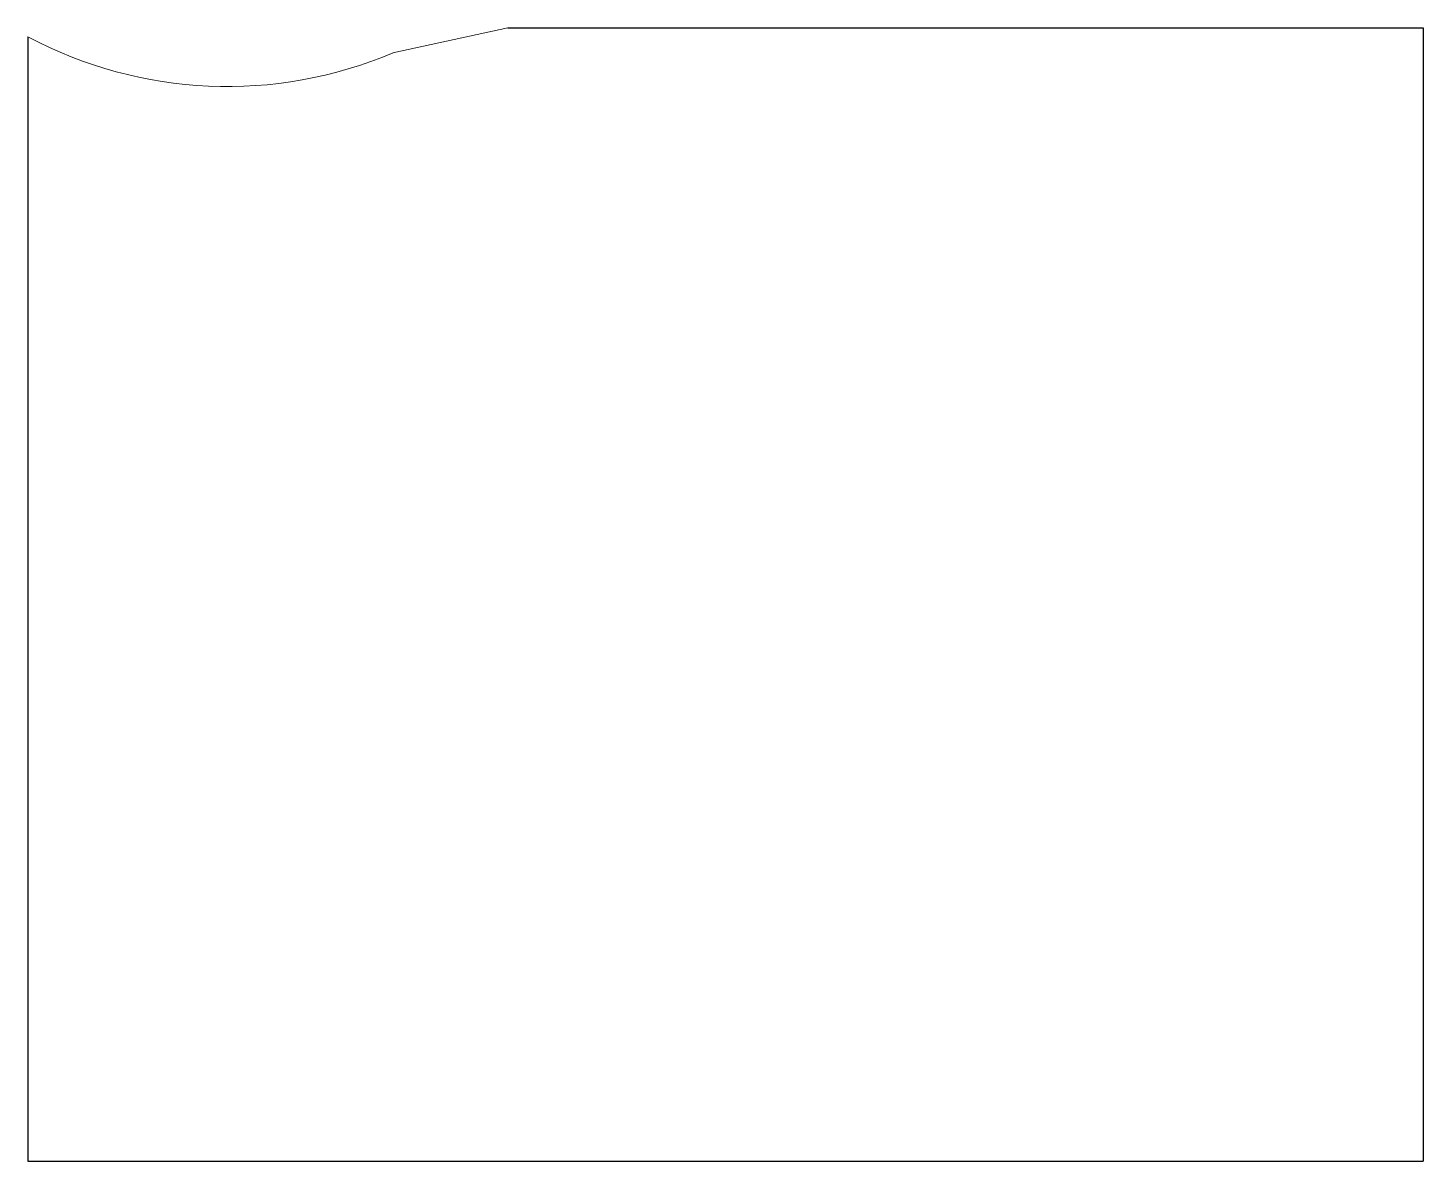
# Model space of a CAD drawing. Header units: millimetres. Extents: x 74 to 186, y 17 to 108.
import ezdxf

# ---------------------------------------------------------------- set-up
doc = ezdxf.new("R2010")
doc.units = ezdxf.units.MM

msp = doc.modelspace()

# ---------------------------------------------------------------- linework, layer by layer
at = {"color": 7, "linetype": 'Continuous', "lineweight": 15}
msp.add_line((103.5, 105.85), (112.73, 107.85), dxfattribs=at)
for p, q in [((112.73, 107.85), (186.2, 107.85)), ((186.2, 107.85), (186.2, 16.85)), ((74.2, 107.14), (74.2, 16.85)), ((74.2, 16.85), (186.2, 16.85))]:
    msp.add_line(p, q)
msp.add_arc((90.2, 137.14), 34, 241.9275, 293.0372, dxfattribs=at)

doc.saveas('drawing.dxf')
